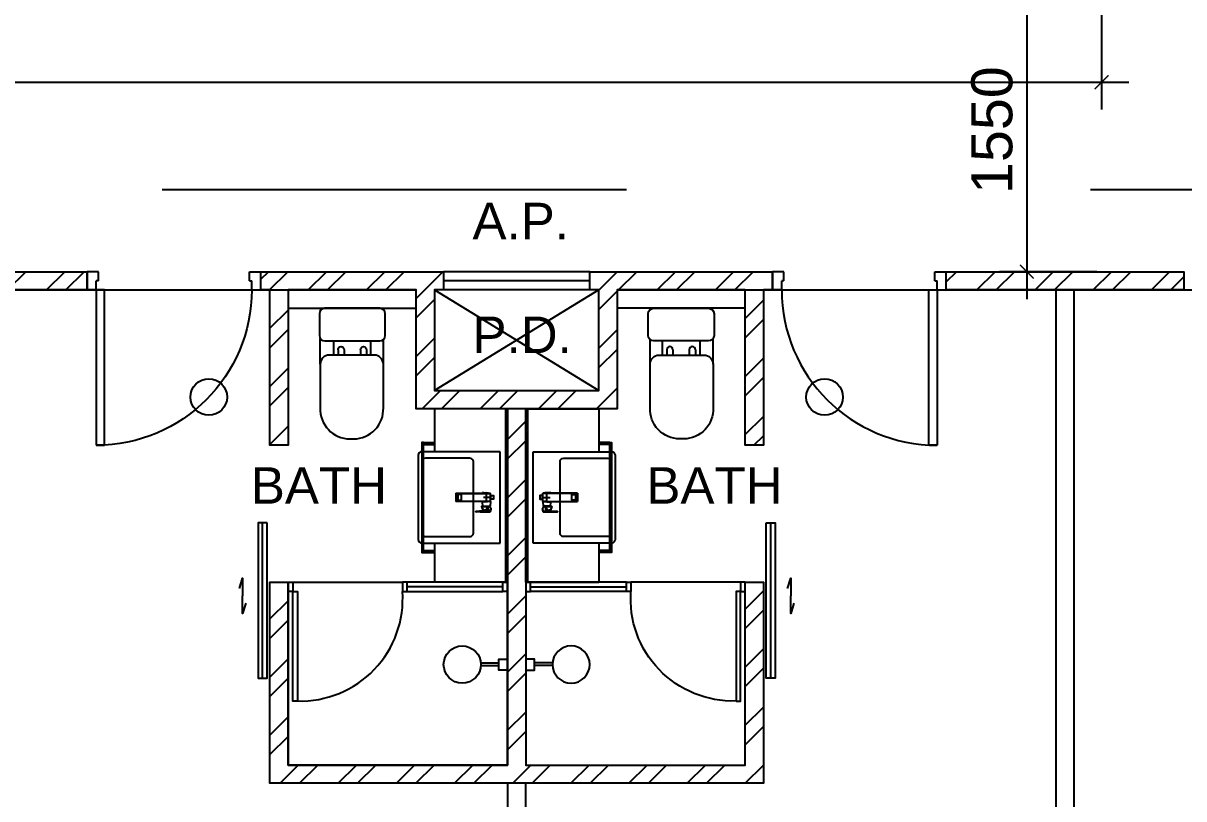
# Model space of a CAD drawing. Header units: millimetres. Extents: x -1214 to 71105, y 7230 to 56309.
# Drawn here: x 37300 to 43650, y 23665 to 27910 of the extents above; entities that cross this region are included whole.
import ezdxf
from ezdxf.enums import TextEntityAlignment as Align

# ---------------------------------------------------------------- set-up
doc = ezdxf.new("R2010")
doc.units = ezdxf.units.MM
doc.header["$MEASUREMENT"] = 0
doc.linetypes.add('CENTERX2', pattern=[101.60000000000001, 63.5, -12.7, 12.7, -12.7])
doc.layers.get('0').update_dxf_attribs({"color": 8})
doc.layers.get('Defpoints').update_dxf_attribs({"color": 8})
for name, color, linetype in [('Default', 8, 'Continuous'), ('Door', 8, 'Continuous'), ('Dry Wall', 8, 'Continuous'), ('FSD', 8, 'Continuous'), ('GBP A.P.', 8, 'Continuous'), ('GBP Dim', 8, 'Continuous'), ('GBP Text 200', 8, 'Continuous'), ('grid', 8, 'CENTERX2'), ('hatch', 8, 'Continuous'), ('LP-Furn built-in', 8, 'Continuous'), ('LP-Furn built-in 2', 8, 'Continuous'), ('LP-Sanitary', 8, 'Continuous'), ('LP-WC', 8, 'Continuous'), ('PD', 8, 'Continuous'), ('PD DOOR', 8, 'Continuous'), ('TEXT', 8, 'Continuous'), ('WALL-NEW', 8, 'Continuous'), ('zzz-room mix', 8, 'Continuous')]:
    doc.layers.add(name, color=color, linetype=linetype)
doc.layers.add('LP-Nonplot', color=8, linetype='Continuous', plot=False)
doc.styles.add('BH', font='arial.ttf')
doc.dimstyles.new('200 GBP', dxfattribs={"dimscale": 1.5, "dimtxt": 150, "dimasz": 50, "dimexe": 100, "dimexo": 50, "dimgap": 50, "dimtad": 1, "dimdec": 0, "dimzin": 0, "dimdsep": 46, "dimtxsty": 'BH', "dimblk": 'ARCHTICK', "dimcen": 0.09, "dimdle": 100, "dimclrd": 9, "dimclre": 9, "dimclrt": 1, "dimadec": 0, "dimazin": 0, "dimtfac": 1, "dimtdec": 0, "dimtix": 1, "dimtmove": 2, "dimatfit": 3, "dimldrblk": 'ARCHTICK', "dimfxl": 300, "dimfxlon": 1, "dimtolj": 1, "dimtzin": 0, "dimarcsym": 0})

# ---------------------------------------------------------------- blocks, each defined once
blk = doc.blocks.new('Door 850')
for p, q in [((38290.57095078801, 34986.59262047213), (38290.57095078801, 35836.59301067202)), ((38290.57095078801, 35836.59301067202), (38335.57095079101, 35836.59300998557)), ((38335.57095079101, 35836.59300998557), (38335.57095078801, 34986.59259304079)), ((38240.57095078801, 34986.59262047213), (38240.57095078801, 34911.59262047213)), ((38290.57095078801, 34986.59262047213), (38240.57095078801, 34986.59262047213)), ((38335.57095078801, 34986.59259304079), (38290.57095078801, 34986.59301067202)), ((38290.57095078801, 34986.59262047213), (38290.57095078801, 34936.59262047213)), ((38303.07095078801, 34936.59262047213), (38290.57095078801, 34936.59262047213)), ((38303.07095078801, 34936.59262047213), (38303.07095078801, 34886.59262047213)), ((39128.07095078801, 34936.59262047214), (39140.57095078801, 34936.59262047214)), ((39128.07095078801, 34936.59262047214), (39128.07095078801, 34886.59262047214)), ((39140.57095078801, 34986.59262047214), (39140.57095078801, 34936.59262047214)), ((39140.57095078801, 34986.59262047214), (39190.57095078801, 34986.59262047214)), ((39190.57095078801, 34986.59262047214), (39190.57095078801, 34911.59262047214)), ((38240.57095078801, 34911.59262047213), (38240.57095078801, 34886.59262047213)), ((38303.07095078801, 34886.59262047213), (38240.57095078801, 34886.59262047213)), ((39128.07095078801, 34886.59262047214), (39190.57095078801, 34886.59262047214)), ((39190.57095078801, 34911.59262047214), (39190.57095078801, 34886.59262047214))]:
    blk.add_line(p, q)
blk.add_arc((38290.57128767703, 34986.59334823301), 849.999663111294, 359.9999509439301, 89.99772031334379)
blk = doc.blocks.new('pln_toilet')
for p, q in [((-170.078908428899, -306.4911759781389), (-170.078908428899, -171.5994261991727)), ((175.4564372919267, -306.4911759781389), (175.4564372919267, -165.1826992969)), ((-78.22585137806891, -226.9177547183644), (-78.22585137806891, -256.4911759781389)), ((-44.95358008008043, -226.9177547183644), (-44.95358008008043, -256.4911759781389)), ((44.66707417751604, -226.9177547183644), (44.66707417751604, -256.4911759781389)), ((77.93934547550452, -226.9177547183644), (77.93934547550452, -256.4911759781389))]:
    blk.add_line(p, q)
for points in [[(179.9993839835224, -30), (179.9993839835224, -149.3101306058234, -0.414213562373095), (149.9993839835224, -179.3101306058234), (-149.9993839835224, -179.3101306058234, -0.414213562373095), (-179.9993839835224, -149.3101306058234), (-179.9993839835224, -30, -0.414213562373095), (-149.9993839835224, 0), (149.9993839835224, 0, -0.414213562373095)], [(175.4564372919267, -306.4911759781389), (175.4564372919267, -545.0546692772332, -0.4246948354867955), (13.9564372919267, -715.0546692772332), (-7.778908428896102, -715.0546692772332, -0.4236979161271467), (-170.078908428899, -545.0546692772332), (-170.078908428899, -306.4911759781389, -0.414213562373095), (-120.078908428899, -256.4911759781389), (125.4564372919267, -256.4911759781389, -0.414213562373095)]]:
    blk.add_lwpolyline(points, format="xyb", close=True)
for points in [[(-101.9099371097109, -256.4911759781389), (-101.9099371097109, -179.3101306058234)], [(102.8894769249309, -179.3101306058234), (102.8894769249309, -256.4911759781389)]]:
    blk.add_lwpolyline(points)
for centre in [(-61.58971572907467, -226.9177547183644), (61.30320982651028, -226.9177547183644)]:
    blk.add_arc(centre, 16.63613564899424, 0, 180)
blk = doc.blocks.new('SEANNOT_GROUP2')
at = {"layer": 'Default'}
blk.add_line((81.54178444306925, 351.0606974152037), (81.54178444306925, 317.8798815380778), dxfattribs=at)
blk = doc.blocks.new('SEANNOT_GROUP3')
at = {"layer": 'Default'}
blk.add_line((99.78267301609527, 335.1652163109532), (63.7931241364094, 335.1652163109532), dxfattribs=at)
blk = doc.blocks.new('ghtfdgd')
at = {"layer": 'LP-Sanitary'}
for p, q in [((79214.193685015, -115039.6421200972), (79218.15103902515, -114994.6421237406)), ((79220.23356062759, -114994.642123741), (79217.06971379349, -115027.9272680568)), ((79220.23356062759, -114994.642123741), (79218.15103902515, -114994.6421237406)), ((79218.94005666478, -115183.423242842), (79220.23356062759, -114994.642123741)), ((79261.06851741215, -114994.642123827), (79220.23356062759, -114994.642123741)), ((79230.65103901578, -114993.642123741), (79230.65103901578, -114979.6423411989)), ((79231.15103901578, -114979.1423411989), (79250.15103901578, -114979.1423411989)), ((79250.15103901578, -114994.142123741), (79231.15103901578, -114994.142123741)), ((79238.92603901579, -114994.142123741), (79238.92603901579, -114994.6421237804)), ((79242.37603901578, -114994.6421237876), (79242.37603901578, -114994.142123741)), ((79250.65103901578, -114979.6423411989), (79250.65103901578, -114993.642123741)), ((79263.15104015438, -114994.6421237406), (79261.06851741215, -114994.642123827)), ((79261.06851741215, -114994.642123827), (79262.36202136679, -115183.423242842)), ((79264.23236423807, -115027.9272680567), (79261.06851741215, -114994.642123827)), ((79263.15104015438, -114994.6421237406), (79288.65113014657, -114996.5561320602)), ((79263.15104015438, -114994.6421237406), (79267.10839351644, -115039.6421231757)), ((79288.65113014657, -115037.7283909276), (79288.65113014657, -114996.5561320602)), ((79317.33919941739, -115002.8575545233), (79318.88788201878, -114997.4571026274)), ((79318.6525222186, -114997.3513810038), (79318.88788201878, -114997.4571026274)), ((79319.34920235813, -114997.622419831), (79318.85300240766, -114997.3527441413)), ((79318.88788201878, -114997.4571026274), (79319.38408196923, -114997.7267783171)), ((79319.38408196923, -114997.7267783171), (79319.38944805098, -115044.7196740271)), ((79319.77255581004, -115045.3181920911), (79319.76718972829, -114998.3252963811)), ((79217.06971379349, -115027.9272680568), (79214.193685015, -115039.6421200972)), ((79217.09885322138, -115039.6421208864), (79214.193685015, -115039.6421200972)), ((79215.65103901578, -115019.142123741), (79215.65103901578, -115005.642123741)), ((79215.65103901578, -115005.642123741), (79217.18368574431, -115005.642123741)), ((79217.4589182875, -115184.3981975893), (79217.06971379349, -115027.9272680568)), ((79264.23236423807, -115027.9272680567), (79263.84315974406, -115184.3981975893)), ((79267.10839351644, -115039.6421231757), (79264.20322480433, -115039.6421232398)), ((79264.23236423807, -115027.9272680567), (79267.10839351644, -115039.6421231757)), ((79288.65113014657, -115037.7283909276), (79267.10839351644, -115039.6421231757)), ((79290.73463987475, -115009.4185693344), (79290.73463987475, -115000.873548692)), ((79290.73463987475, -115009.6300497244), (79290.73463987475, -115009.4185693344)), ((79290.73463987475, -115010.3113066307), (79290.73463987475, -115009.6300497244)), ((79290.73463987475, -115044.3655515144), (79290.73463987475, -115010.3113066307)), ((79290.73463987475, -115044.7167651887), (79290.73463987475, -115044.3655515144)), ((79290.93463987474, -115010.4113066307), (79310.37814908539, -115018.6144841271)), ((79290.93463987474, -115010.4113066307), (79290.93463987474, -115044.4655515144)), ((79290.93463987474, -115044.4655515144), (79310.37814908539, -115036.262374018)), ((79291.01238357247, -115044.9010365036), (79310.68912387632, -115036.5994592773)), ((79291.01292908376, -115009.5335234684), (79291.01300760712, -115009.533539591)), ((79291.01300760712, -115009.533539591), (79291.04915423013, -115009.5409893262)), ((79310.69334633234, -115017.8288345316), (79291.04915423013, -115009.5409893262)), ((79310.37814908539, -115018.6144841271), (79310.51964030114, -115018.673994446)), ((79310.37814908539, -115036.262374018), (79310.51964030114, -115036.2028636991)), ((79310.51964030114, -115018.673994446), (79310.51963916507, -115027.4384290725)), ((79310.51964030114, -115036.2028636991), (79310.51963916507, -115027.4384290725)), ((79310.69334633234, -115017.8288345316), (79314.80178345478, -115009.2486814547)), ((79313.51518526844, -115028.8567229795), (79313.51518631539, -115020.7797789467)), ((79313.51518631539, -115020.7797789467), (79317.26093649276, -115050.8801118035)), ((79313.51518526844, -115028.8567229795), (79313.51518631539, -115036.9336670122)), ((79313.51518631539, -115036.9336670122), (79317.26093649276, -115075.4975260243)), ((79313.51774589569, -115036.9892195478), (79317.26180421334, -115075.5356602495)), ((79315.23682740805, -115010.7201974647), (79313.56236604077, -115020.3619445732)), ((79313.58169487824, -115020.4879889133), (79313.56236604077, -115020.3619445732)), ((79317.31121245159, -115050.4578787985), (79313.58169487824, -115020.4879889133)), ((79315.23682740805, -115010.7201974647), (79317.30924297769, -115050.414501918)), ((79318.02749045448, -115050.2091655212), (79315.95507489001, -115010.5148610709)), ((79317.2691772243, -115051.4090129525), (79317.26917567723, -115063.2643507235)), ((79317.30924297769, -115050.414501918), (79317.31121245159, -115050.4578787985)), ((79319.38944805098, -115044.7196740271), (79317.33919941739, -115002.8575545233)), ((79317.7075002332, -115051.6435318548), (79318.87579064933, -115052.3304774888)), ((79317.70749868941, -115063.4988695792), (79317.7075002365, -115051.6435318567)), ((79319.39016638008, -115051.0104083156), (79318.02749045448, -115050.2091655212)), ((79318.87579065173, -115074.8107098838), (79318.87579065173, -115052.3304774902)), ((79319.38944805098, -115044.7196740271), (79319.39016638008, -115051.0104083156)), ((79319.77327414403, -115051.6089263825), (79319.77255581004, -115045.3181920911)), ((79319.77328612524, -115051.933437044), (79319.77327414403, -115051.6089263825)), ((79319.77328612524, -115051.933437044), (79319.77328612524, -115074.4136694375)), ((79317.2691772243, -115075.1196886844), (79317.26917567723, -115063.2643507235)), ((79317.70749868941, -115063.4988695792), (79317.7075002365, -115075.3542074916)), ((79317.7075002332, -115075.3542074932), (79318.87579064933, -115074.8107098849)), ((79317.96545051715, -115075.950339027), (79319.34439111562, -115075.3084300613)), ((79319.77328612524, -115074.4136694375), (79319.77328391252, -115074.596614725)), ((79218.94005666478, -115183.423242842), (79217.4589182875, -115184.3981975893)), ((79217.4589182875, -115184.3981975893), (79263.84315974406, -115184.3981975893)), ((79262.36202136679, -115183.423242842), (79218.94005666478, -115183.423242842)), ((79224.95467205225, -115154.7607541765), (79224.95467205225, -115173.1229166689)), ((79255.34740597932, -115153.7682080248), (79225.95467205225, -115153.7682080248)), ((79255.34740597932, -115154.0119467116), (79225.95467205225, -115154.0119467116)), ((79225.95467205225, -115174.1154628206), (79255.34740597932, -115174.1154628206)), ((79256.34740597932, -115173.1229166689), (79256.34740597932, -115154.7607541765)), ((79262.36202136679, -115183.423242842), (79263.84315974406, -115184.3981975893))]:
    blk.add_line(p, q, dxfattribs=at)
for centre, radius, start, end in [((79231.15103901578, -114979.6423411989), 0.5000000000000004, 90, 180), ((79231.15103901578, -114993.642123741), 0.5000000000000004, 180, 270), ((79250.15103901578, -114979.6423411989), 0.5000000000000004, 0, 90), ((79250.15103901578, -114993.642123741), 0.5000000000000004, 270, 0), ((79510.96082000424, -115282.6773935765), 357.7214664033322, 125.8498055221996, 127.982509417478), ((79530.30408438575, -115308.3035519581), 389.7299584985878, 125.9263847989424, 127.8836346373876), ((79301.65946248811, -114992.921768392), 0.2799366773563126, 69.68637945656434, 135.2010578664316), ((79318.46325454571, -114997.930333822), 0.688636661978584, 55.95420843373831, 80.1324771904452), ((79318.96718972952, -114998.3253183667), 0.7999999999903177, 0.006542560013171302, 61.47672062633411), ((79240.65103901578, -115019.142123741), 25, 180, 185.7425109666929), ((79280.25113014656, -115017.142123741), 20, 56.80239691588891, 65.16541251034107), ((79280.25113014656, -115017.142123741), 20, 294.8345874896589, 301.6127539738587), ((79290.93463987474, -115000.873548692), 0.1999999999984023, 127.8526459698066, 180), ((79290.93463403075, -115044.71666825), 0.1999941619605171, 180.0139683998329, 293.0470374315584), ((79233.95307551426, -109870.0423799554), 5139.523440641342, 270.6357726577041, 270.8996915365651), ((79288.34927456004, -115009.6822257196), 2.667802050610006, 3.195300559420506, 9.336686662927809), ((79227.17748157929, -108854.193311793), 6155.679054489484, 270.5945149042013, 270.8156163108907), ((79319.67938617631, -114996.5297639529), 23.11707852635437, 247.1252056958115, 247.4994867460814), ((79339.30428571897, -115104.4121098261), 73.60316238547188, 112.7571448539785, 112.8748082908355), ((79312.29013517266, -115020.9105814528), 1.232014447118058, 6.094557568660132, 11.5159201966307), ((79308.69133205124, -115037.3764919817), 4.844137066122439, 5.244994606414231, 7.192765616101454), ((79310.7036112608, -115037.2724086489), 2.827708143605198, 5.645446337584366, 8.814712396382161), ((79314.6882830007, -115011.4583008995), 2.52633499528034, 77.49722539136837, 90.78809342330676), ((79314.00060357903, -115009.4310213274), 0.8216672212491771, 12.82150586597278, 37.37855246616692), ((79315.1329653533, -115009.4901622374), 0.5086656808662987, 38.00960479247208, 78.4052180339634), ((84763.20038028521, -116562.163896074), 5664.701251441526, 164.0220629991037, 164.0885379673003), ((79313.77995071863, -115010.4645231064), 2.1757065683476, 358.6742650275824, 36.28519798255076), ((79305.33412206976, -115051.33045653), 11.93531368056225, 359.6228851557797, 2.162404727180877), ((79317.77567977972, -115050.6872047614), 0.5403055904519335, 62.22165223023018, 149.687256754762), ((79315.66059105864, -115050.0078599883), 2.381004423057584, 342.3129439924467, 353.9720374176707), ((79317.29095919128, -115050.2477461645), 0.7375410278131029, 359.2113039088562, 2.998500830619521), ((79319.08584728482, -115051.6270726172), 0.6876663235870799, 1.512104530057083, 63.73401480045025), ((79313.15351643087, -115075.2189335787), 4.116857213414733, 356.1197635708904, 1.381360632933489), ((79317.75741434819, -115075.4974675828), 0.494068517857147, 177.6992203501879, 295.8530704073817), ((79318.64507411732, -115075.3363832525), 0.9377432990093398, 181.0891203512444, 220.2204644639116), ((79318.98702458292, -115074.6032308558), 0.7862888517854891, 294.1962503439514, 0.4916866638064372)]:
    blk.add_arc(centre, radius, start, end, dxfattribs=at)
for centre, major_axis, ratio, start_param, end_param in [((79301.57454790593, -114992.8794962624), (0.1172802299628309, -0.1620041593906087), 0.8448508450642298, 2.109560635806095, 3.167673544775333), ((79318.4233280021, -114998.0365519914), (-0.2107053962882022, -0.7717533517744014), 0.117483623282944, 2.694436450211328, 3.141053834439976), ((79318.47098977905, -114998.0556426771), (-0.3820126286177699, -0.7028985357621191), 0.2379121243365277, 2.705016541884931, 3.14394000300582), ((79318.96718972952, -114998.3253183667), (-0.382012628617756, -0.702898535762119), 0.2379121243365336, 2.705016541884797, 3.141091239135104), ((79318.9671897295, -114998.3253183667), (-0.7999999947843756, -9.135136921911702e-05), 0.8765943765702944, 3.141493739596445, 4.164131694106352), ((79290.93463987474, -115000.873548692), (0.199999999999971, -2.42861286636753e-13), 0.8702331709407993, 1.30804192849286, 3.141592653589882), ((79290.93463987474, -115009.4185693344), (0.2000000000000126, -2.518818487118324e-12), 0.8702512458860974, 1.333095230453465, 3.141592653600346), ((79290.93463987474, -115010.3113066307), (0.2000000000000057, 0), 0.4999999999999828, 3.141592653589793, 4.712388980384832), ((79290.93463987474, -115044.3655515144), (0.1999999999999988, 0), 0.5000000000000001, 3.141592653589793, 4.71238898038469), ((79290.93463987474, -115000.873548692), (0.122726565040171, -0.1579183024016904), 0.834595200179191, 3.141592653589793, 3.165459366167797), ((79290.93463987474, -115000.873548692), (0.122726565040171, -0.1579183024016904), 0.834595200179191, 2.099204649833844, 3.141592653589793), ((79290.93463987474, -115010.0113066307), (0.07709713734102563, 0.8356496167673333), 0.04975015844529223, 4.217845924117972, 5.325586074734659), ((79290.93463987474, -115044.0655515144), (-0.0770971373410187, 0.8356496167673324), 0.04975015844528834, 2.065339383061462, 3.173079533684348), ((79310.37814908539, -115018.2144841271), (-0.3109747909243178, -0.7370852592540292), 0.2189797534537079, 1.092037070479117, 2.210932593085589), ((79310.37814908539, -115035.862374018), (-0.3109747909243177, 0.7370852592540368), 0.2189797534537301, 2.049555583110688, 3.141592653589793), ((79310.51964030114, -115018.273994446), (-0.3086515784262445, -0.7380611107049193), 0.2174214236952225, 1.091349780528813, 2.21075506870043), ((79310.51964030114, -115035.8028636991), (-0.3086515784262445, 0.7380611107049226), 0.21742142369524, 2.050242873060994, 3.16964816123563), ((79310.37814908539, -115035.862374018), (-0.3109747909243177, 0.7370852592540368), 0.2189797534537301, 3.141592653589793, 3.16845110571869), ((79314.29466977215, -115020.6319463928), (-0.7823577635452243, -0.1670818057727618), 0.9216271494051179, 5.682069151065432, 6.099642986971812), ((79314.29466977215, -115036.7372332374), (0.7929940041495193, 0.1056433120616776), 0.7894861183416492, 3.026003969758472, 3.133916350925215), ((79314.31399860962, -115020.7579907329), (-0.7938766878278631, -0.09879172294850226), 0.8980045639993064, 5.760927643910378, 6.175763883000463), ((79314.31399860962, -115036.9118786431), (0.7962527139426939, 0.07734090469396772), 0.8271249289359165, 3.057558804555812, 3.141592653589793), ((79315.0842077635, -115009.6327142016), (0.1733381326649574, 0.7081910954503294), 0.01816592668503436, 0.4441339644912918, 0.9180540469662799), ((79315.69451724013, -115010.888948601), (-0.4993199347175237, -0.02606919253649465), 0.8686187580043007, 4.118708927541741, 5.824279678239385), ((79315.26125008328, -115009.5681666962), (0.412437328064258, 0.3214479407480445), 0.5490647906565133, 0.5136372623670382, 1.195391374199487), ((79316.81808411772, -115003.6057295854), (0.9613725377856931, -0.275250510609634), 0.9029081461764695, 1.271288091418007, 1.565183794286344), ((79317.76019417666, -115050.8664941699), (-0.4995858021059064, -0.02034763706708354), 0.2736676933791586, 4.356492457410016, 6.234120188674058), ((79317.76890228371, -115050.6266299357), (-0.4997530688616441, -0.01571210244953603), 0.8576774106751528, 4.139604783982545, 5.842177296526794), ((79318.97255581124, -115045.3182140767), (-0.7999999947842923, -9.135136909768637e-05), 0.8765943765703126, 3.141493739929802, 4.164131694106464), ((79317.76019417666, -115075.4839082936), (-0.493663256696808, 0.0793510490637514), 0.9691081046541775, 0.1924511098336275, 2.070078841097075), ((79317.76843336111, -115063.2507330413), (-0.4999999999999588, 1.387778780781446e-14), 0.5000000000000148, 0.05449770107519689, 1.448623279155594), ((79225.95467205225, -115154.7607541765), (-1.000000000000018, 2.775557561562891e-14), 0.992546151641291, 4.712388980384717, 6.283185307179586), ((79225.95467205225, -115154.9022323422), (1.000000000000003, 0), 0.8902856305382499, 1.570796326794897, 3.141592653589793), ((79225.95467205225, -115173.1229166689), (0.9999999999998344, -5.551115123125783e-14), 0.9925461516413169, 3.141592653589793, 4.712388980384745), ((79255.34740597932, -115154.7607541765), (-1.000000000000065, 8.326672684688674e-14), 0.992546151641348, 3.141592653589793, 4.712388980384772), ((79255.34740597932, -115154.9022323422), (1.000000000000001, 0), 0.8902856305382496, 0, 1.570796326794897), ((79255.34740597932, -115173.1229166689), (1.000000000000001, 2.775557561562891e-14), 0.9925461516413188, 4.712388980384662, 6.283185307179586)]:
    blk.add_ellipse(centre, major_axis=major_axis, ratio=ratio, start_param=start_param, end_param=end_param, dxfattribs=at)
for points, degree in [([(79301.75938886352, -114992.6520297006), (79301.72317512239, -114992.6422054193), (79301.67971668436, -114992.6616910016), (79301.63185516137, -114992.7113275088)], 3), ([(79318.63407596863, -114997.2646758252), (79316.34085128464, -114996.6393458654), (79310.71600918502, -114995.1017387454), (79301.75954966979, -114992.6518544654)], 3), ([(79313.51518526844, -115028.8567229795), (79313.4696086856, -115028.4389855667), (79313.42403210275, -115028.021248154), (79312.32527204696, -115027.4384289896), (79311.422455606, -115027.438429031), (79310.51963916507, -115027.4384290725)], 5), ([(79317.92904574229, -115075.9419126581), (79317.94383861123, -115075.9523078851), (79317.95967578261, -115075.9534310806), (79317.97401214966, -115075.946233523)], 3)]:
    blk.add_open_spline(points, degree=degree, dxfattribs=at)
for points, knots in [([(79301.63185516137, -114992.7113275088), (79301.92508670075, -114992.7913834687), (79302.21831929029, -114992.8714347198), (79302.51155295697, -114992.9514811315), (79305.0256566527, -114993.6377767463), (79307.53983906796, -114994.3237193044), (79310.05412042193, -114995.0092094726), (79312.92011216794, -114995.7905894724), (79315.78623205464, -114996.5713850755), (79318.6525222186, -114997.3513810038)], [0, 0, 0, 0, 0.05168819276634309, 0.05168819276634309, 0.05168819276634309, 0.494848350652258, 0.494848350652258, 0.494848350652258, 1, 1, 1, 1]), ([(79318.6525222186, -114997.3513810038), (79318.6023321858, -114997.5225526856), (79318.55213973095, -114997.693726642), (79318.5019447249, -114997.8649029229), (79318.17953477112, -114998.9643935133), (79317.85702000027, -115000.063979464), (79317.5343631616, -115001.1636776557), (79317.38027670776, -115001.6888442548), (79317.22615777461, -115002.2140365502), (79317.07200183795, -115002.7392570056)], [0, 0, 0, 0, 0.09532383377761298, 0.09532383377761298, 0.09532383377761298, 0.7076029293839733, 0.7076029293839733, 0.7076029293839733, 1, 1, 1, 1]), ([(79291.01292908376, -115009.5335234684), (79290.95185526034, -115009.5198964173), (79290.87957089275, -115009.5234142535), (79290.76926319866, -115009.5616256758), (79290.73463987473, -115009.5957094758), (79290.73463987475, -115009.6300497244)], [0, 0, 0, 0, 0.5, 0.5, 1, 1, 1, 1]), ([(79290.98658815399, -115000.7054756497), (79290.98655328232, -115000.7711528261), (79290.98651835773, -115000.8368299531), (79290.98648338004, -115000.9025070306), (79290.98634346927, -115001.1652153403), (79290.98620270855, -115001.4279228569), (79290.98606108324, -115001.6906295729), (79290.98549458204, -115002.7414564366), (79290.9849142541, -115003.7922704907), (79290.98431911191, -115004.84307125), (79290.98348722346, -115006.3118782748), (79290.982626406, -115007.7806593242), (79290.9817336723, -115009.249413054)], [0, 0, 0, 0, 0.02306019627022933, 0.02306019627022933, 0.02306019627022933, 0.115300981351742, 0.115300981351742, 0.115300981351742, 0.4842641217100031, 0.4842641217100031, 0.4842641217100031, 1, 1, 1, 1]), ([(79310.51964030114, -115018.673994446), (79310.87226548068, -115018.8214603422), (79311.21083671841, -115019.0025869982), (79311.87315032395, -115019.4299556749), (79312.19638456199, -115019.6734718411), (79312.77994551568, -115020.1050340348), (79313.0434972729, -115020.2867615336), (79313.38415608609, -115020.5006829976), (79313.46522560426, -115020.5207792252), (79313.49734827015, -115020.6646218318)], [0, 0, 0, 0, 0.25, 0.25, 0.5, 0.5, 0.75, 0.75, 1, 1, 1, 1]), ([(79310.51964030114, -115036.2028636991), (79310.87226482046, -115036.0553969869), (79311.21083671841, -115035.8849283907), (79311.87315032395, -115035.6289613292), (79312.19638456199, -115035.5411527456), (79312.77994551568, -115035.5750617669), (79313.0434972729, -115035.7156855921), (79313.38415608609, -115036.1876570209), (79313.46522560426, -115036.5222766706), (79313.49734827015, -115036.7699674405)], [0, 0, 0, 0, 0.25, 0.25, 0.5, 0.5, 0.75, 0.75, 1, 1, 1, 1]), ([(79310.82886726595, -115036.5409876243), (79311.02997698191, -115036.4583879795), (79311.32964149927, -115036.3373156446), (79311.78683730401, -115036.1824172529), (79312.15674453022, -115036.0861073839), (79312.48515194778, -115036.0306053228), (79312.75877981786, -115036.0182568759), (79312.97517782966, -115036.047844407), (79313.09770012183, -115036.0947767376), (79313.23638052573, -115036.1908188258), (79313.36027936949, -115036.3382564942), (79313.45103202634, -115036.5690871704), (79313.48943220038, -115036.7195331446), (79313.49978112135, -115036.7955223835)], [0, 0, 0, 0, 0.1248120468962677, 0.2213171363871717, 0.3092796216221237, 0.3899271061015006, 0.4711589386072267, 0.545155939890861, 0.6166528611439763, 0.6889172236033407, 0.7974178727672625, 0.8896188129350103, 0.9816515012390395, 0.9816515012390395, 0.9816515012390395, 0.9816515012390395]), ([(79313.56236604077, -115020.3619445732), (79313.52913958588, -115020.2063617259), (79313.49484750298, -115020.0294521353), (79313.33951900741, -115019.5639554678), (79313.19265716439, -115019.2967588889), (79312.65702231038, -115018.8105284413), (79312.30120225741, -115018.5805107071), (79311.57368972157, -115018.1909393364), (79311.20185213482, -115018.0398060329), (79310.83267190101, -115017.8870804071)], [0, 0, 0, 0, 0.25, 0.25, 0.5, 0.5, 0.75, 0.75, 1, 1, 1, 1]), ([(79314.80178345478, -115009.2486814547), (79314.83693262369, -115009.2481768538), (79314.86436454928, -115009.2391744044), (79314.92150565193, -115009.226278944), (79314.95161056193, -115009.2192922079), (79315.04859321489, -115009.2002439039), (79315.11534028476, -115009.1877667924), (79315.17926747461, -115009.2000806389)], [0, 0, 0, 0, 0.2499999999999998, 0.2499999999999998, 0.4999999999999997, 0.4999999999999997, 1, 1, 1, 1]), ([(79315.17926747461, -115009.2000806389), (79315.19277175989, -115009.2026799065), (79315.20634504805, -115009.20685433), (79315.23167457287, -115009.2157363232), (79315.24431056123, -115009.221227564), (79315.24826549993, -115009.2396237045)], [0, 0, 0, 0, 0.5000000000000039, 0.5000000000000039, 1, 1, 1, 1]), ([(79315.24826549993, -115009.2396237045), (79315.26509125716, -115009.3179340896), (79315.26890409441, -115009.3962356113), (79315.27159441852, -115009.5476837351), (79315.26980215986, -115009.6196662139), (79315.26574981035, -115009.7510164962), (79315.26339218597, -115009.8088436154), (79315.25831832166, -115009.9297832728), (79315.25551991451, -115009.9930722289), (79315.24757919593, -115010.1763832008), (79315.24249854963, -115010.2954394167), (79315.23477179019, -115010.5212739607), (79315.2319575978, -115010.6269235063), (79315.23682740805, -115010.7201974647)], [0, 0, 0, 0, 0.1249999999999999, 0.1249999999999999, 0.2499999999999999, 0.2499999999999999, 0.3750000000000001, 0.3750000000000001, 0.500000000000001, 0.500000000000001, 0.7499999999999994, 0.7499999999999994, 1, 1, 1, 1]), ([(79317.07200183795, -115002.7392570056), (79316.99130125418, -115003.0142097467), (79316.9105905242, -115003.2891702128), (79316.82986896281, -115003.5641388109), (79316.50698271589, -115004.6640132076), (79316.18392371193, -115005.7640167617), (79315.86064382922, -115006.8641826639), (79315.65225977021, -115007.5733422761), (79315.44378379545, -115008.2825695629), (79315.23520141159, -115008.9918766132)], [0, 0, 0, 0, 0.1319544375173757, 0.1319544375173757, 0.1319544375173757, 0.659772192049657, 0.659772192049657, 0.659772192049657, 1, 1, 1, 1]), ([(79317.31121245159, -115050.4578787985), (79317.30940807692, -115050.482652234), (79317.30621766915, -115050.5096725285), (79317.29541741614, -115050.5742996909), (79317.28825853088, -115050.6100870263), (79317.26843048664, -115050.7234019635), (79317.25928578655, -115050.8020717126), (79317.26093649276, -115050.8801118035)], [0, 0, 0, 0, 0.2500000000000029, 0.2500000000000029, 0.5000000000000059, 0.5000000000000059, 1, 1, 1, 1]), ([(79317.2691772243, -115051.4090129525), (79317.27550547732, -115051.4670152801), (79317.3237993746, -115051.5236492921), (79317.48244615391, -115051.6085311437), (79317.59218907171, -115051.6364526299), (79317.70750023155, -115051.6435318538)], [0, 0, 0, 0, 0.5, 0.5, 1, 1, 1, 1]), ([(79317.70750023155, -115051.6435318538), (79317.70750027052, -115051.5720455439), (79317.71852989089, -115051.5010557884), (79317.7537065101, -115051.3545557631), (79317.7772557739, -115051.2792832556), (79317.82451133204, -115051.1244978685), (79317.84852518183, -115051.043806254), (79317.89150809757, -115050.8861057658), (79317.91128249063, -115050.8072171324), (79317.92904574229, -115050.7312515909)], [0, 0, 0, 0, 0.25, 0.25, 0.5, 0.5, 0.75, 0.75, 1, 1, 1, 1]), ([(79319.39016638008, -115051.0104083156), (79319.39016638606, -115051.010417943), (79319.39016638695, -115051.0104275676), (79319.39016638763, -115051.010437192), (79319.39016706603, -115051.0200389568), (79319.38996435776, -115051.0295350975), (79319.38955787974, -115051.0391076466), (79319.38789970797, -115051.0781575586), (79319.38275903356, -115051.1194323647), (79319.37107594633, -115051.1671600879), (79319.35934364863, -115051.2150888457), (79319.34073263488, -115051.2698666556), (79319.31715158146, -115051.3300390896), (79319.29026319548, -115051.3986509366), (79319.25675887094, -115051.4759401658), (79319.21970460349, -115051.5558318398), (79319.17822143635, -115051.645272541), (79319.13023556104, -115051.74044838), (79319.07984542624, -115051.8317696247), (79319.03357739701, -115051.9156204426), (79318.98338053912, -115051.9982673797), (79318.94385031193, -115052.0786325866), (79318.91316664127, -115052.141012687), (79318.8892768045, -115052.2041875747), (79318.88021476704, -115052.2679215272), (79318.87727043548, -115052.28862922), (79318.87579306765, -115052.3095006227), (79318.87579065473, -115052.3304255289), (79318.87579065273, -115052.3304428493), (79318.87579065173, -115052.3304601698), (79318.87579064813, -115052.3304774881)], [0, 0, 0, 0, 3.449653488591503e-05, 3.449653488591503e-05, 3.449653488591503e-05, 0.03444998806156267, 0.03444998806156267, 0.03444998806156267, 0.1752511656689851, 0.1752511656689851, 0.1752511656689851, 0.3171960726672192, 0.3171960726672192, 0.3171960726672192, 0.4796217232607736, 0.4796217232607736, 0.4796217232607736, 0.6620736847832243, 0.6620736847832243, 0.6620736847832243, 0.8291319854485136, 0.8291319854485136, 0.8291319854485136, 0.958485645609174, 0.958485645609174, 0.958485645609174, 0.9999655034652566, 0.9999655034652566, 0.9999655034652566, 1, 1, 1, 1]), ([(79319.77328612524, -115051.933437044), (79319.77329232894, -115051.9898711885), (79319.74906219754, -115052.0462760698), (79319.65635641356, -115052.1491870027), (79319.58792992661, -115052.1956384765), (79319.41886733554, -115052.2704295909), (79319.31832089214, -115052.2987295667), (79319.10273887737, -115052.3322011881), (79318.98781763784, -115052.3373550824), (79318.87579064813, -115052.3304774881)], [0, 0, 0, 0, 0.25, 0.25, 0.5, 0.5, 0.75, 0.75, 1, 1, 1, 1]), ([(79317.2691772243, -115075.1196886844), (79317.27550547732, -115075.177691008), (79317.3237993746, -115075.2343250079), (79317.48244615391, -115075.3192068243), (79317.59218907171, -115075.3471282877), (79317.70750023155, -115075.3542074939)], [0, 0, 0, 0, 0.5, 0.5, 1, 1, 1, 1]), ([(79319.77328612524, -115074.4136694375), (79319.77329232894, -115074.470103582), (79319.74906219754, -115074.5265084633), (79319.65635641356, -115074.6294193963), (79319.58792992661, -115074.6758708701), (79319.41886733554, -115074.7506619844), (79319.31832089214, -115074.7789619602), (79319.10273887737, -115074.8124335817), (79318.98781763784, -115074.8175874759), (79318.87579064813, -115074.8107098854)], [0, 0, 0, 0, 0.25, 0.25, 0.5, 0.5, 0.75, 0.75, 1, 1, 1, 1]), ([(79319.31086557134, -115075.324050918), (79319.28511598104, -115075.3359760883), (79319.25392406719, -115075.3356495975), (79319.21970460349, -115075.3231629266), (79319.17822143635, -115075.3080257327), (79319.13023556104, -115075.2747900312), (79319.07984542624, -115075.2265836793), (79319.03357739701, -115075.1823207912), (79318.98338053912, -115075.1240058022), (79318.94385031193, -115075.0543558024), (79318.91316664127, -115075.0002929293), (79318.8892768045, -115074.9376833504), (79318.88021476704, -115074.873572979), (79318.87727043548, -115074.8527429845), (79318.87579306765, -115074.8316870478), (79318.87579065473, -115074.8107618455), (79318.87579065273, -115074.8107445248), (79318.87579065273, -115074.8107272043), (79318.87579064813, -115074.8107098854)], [0.3296223024942145, 0.3296223024942145, 0.3296223024942145, 0.3296223024942145, 0.4796217232607772, 0.4796217232607772, 0.4796217232607772, 0.6620736847832289, 0.6620736847832289, 0.6620736847832289, 0.8291319854485225, 0.8291319854485225, 0.8291319854485225, 0.958485645609184, 0.958485645609184, 0.958485645609184, 0.9999655034652679, 0.9999655034652679, 0.9999655034652679, 1, 1, 1, 1])]:
    blk.add_open_spline(points, degree=3, knots=knots, dxfattribs=at)
at = {"layer": 'LP-Nonplot'}
for name in ['SEANNOT_GROUP3', 'SEANNOT_GROUP2']:
    blk.add_blockref(name, (79159.10925457272, -115352.3074778048), dxfattribs=at)
blk = doc.blocks.new('SINK')
at = {"layer": 'LP-Sanitary'}
blk.add_line((-74936.75486775319, -44774.04260183354), (-75436.75486775319, -44774.0426018599), dxfattribs=at)
blk.add_lwpolyline([(-75436.7548677524, -44774.0426018599), (-75436.7548677343, -45203.24346335339, 0.4142135623761873), (-75416.75486773325, -45223.24346335255), (-74956.75486773325, -45223.24346332829, 0.414213562370003), (-74936.7548677343, -45203.24346332745), (-74936.7548677524, -44774.04260183354)], format="xyb", dxfattribs=at)
blk.add_lwpolyline([(-75401.84134014264, -44941.10475663013), (-75401.76146301259, -45183.25006080546, 0.4141169482105356), (-75381.76146409962, -45203.24346335143), (-74991.76146627593, -45203.24346332941, 0.4143101831364493), (-74971.76146736523, -45183.23686587538), (-74971.84134449527, -44941.09156170008, 0.4141169482105188), (-74991.84134340823, -44921.09815915411), (-75381.84134123192, -44921.0981591761, 0.4143101831364666)], format="xyb", close=True, dxfattribs=at)
at = {"layer": 'LP-Furn built-in'}
blk.add_blockref('ghtfdgd', (-154427.405906769, 70168.09965964718), dxfattribs=at)
blk = doc.blocks.new('pln_sink 1100x380')
at = {"ltscale": 1000}
for p, q in [((2.502929419279099e-08, 0), (400.0000000250441, -2.107856289512711e-08)), ((400.0000000250441, -2.107856289512711e-08), (400.0000000126456, -235.0440750499475)), ((459.914066506477, -184.866358626263), (400.0000000152941, -184.866358626263)), ((459.914066506477, -194.866358626263), (400.0000000152941, -194.866358626263)), ((399.9999999863066, -735.0440750499477), (399.9999999749559, -950.0000000210823)), ((459.914066506477, -776.6093775208358), (400.0000000152941, -776.6093775208358)), ((459.914066506477, -786.6093775208358), (400.0000000152941, -786.6093775208358)), ((-2.502929419279099e-08, -950), (399.9999999749559, -950.0000000210823))]:
    blk.add_line(p, q, dxfattribs=at)
for points in [[(10, -950), (10, 0), (0, 0), (0, -950), (10, -950)], [(10.00000002502929, 0), (10.00000002502929, -950), (2.502929419279099e-08, -950), (2.502929419279099e-08, 0), (10.00000002502929, 0)]]:
    blk.add_lwpolyline(points, dxfattribs=at)
at = {"ltscale": 200}
blk.add_lwpolyline([(459.914066506477, -184.866358626263), (468.402770660512, -184.866358626263), (468.402770660512, -786.6093775208358), (459.914066506477, -786.6093775208358)], close=True, dxfattribs=at)
at = {"layer": 'LP-Furn built-in', "extrusion": (0, 0, -1), "zscale": -1, "rotation": 270}
blk.add_blockref('SINK', (44734.04260184786, -75671.7989427916), dxfattribs=at)
blk = doc.blocks.new('pln_shower head')
at = {"ltscale": 100}
for points in [[(100.9737324763191, 9.143145474794437), (199.9737323826921, 9.138907051223214)], [(100.9730902906958, -5.85685451192694), (199.9730901985822, -5.861092934421322)]]:
    blk.add_lwpolyline(points, dxfattribs=at)
at = {"ltscale": 0.5}
blk.add_lwpolyline([(247.9746313988726, 30.13685204029025), (247.9720626600974, -29.86314790514734), (199.9720627025818, -29.8610929131537), (199.9746314433942, 30.13890703261131)], close=True, dxfattribs=at)
at = {"ltscale": 100}
blk.add_circle((0, 0), 101.8675610780978, dxfattribs=at)
blk = doc.blocks.new('A$C65CE4B9A')
at = {"layer": 'grid', "ltscale": 200}
blk.add_line((-66500.00000069999, -8449.999995569146), (0, -8449.999999644228), dxfattribs=at)
blk = doc.blocks.new('_ArchTick')
at = {"color": 0, "const_width": 0.1}
blk.add_lwpolyline([(0.5, 0.5), (-0.5, -0.5)], dxfattribs=at)
blk = doc.blocks.new('*D48')
at = {"layer": 'Defpoints', "color": 0, "transparency": 16777216}
for p in [(43249.99411660127, 28099.88337131648), (42790.93237696332, 26549.87665146473), (43249.99411660072, 26549.87665146473)]:
    blk.add_point(p, dxfattribs=at)
at = {"layer": 'GBP Dim', "color": 9, "lineweight": -2, "transparency": 16777216}
for p, q in [((42790.93237696332, 28249.88337131648), (42790.93237696332, 26399.87665146473)), ((43174.99411660127, 28099.88337131648), (42640.93237696332, 28099.88337131648)), ((43174.99411660072, 26549.87665146473), (42640.93237696332, 26549.87665146473))]:
    blk.add_line(p, q, dxfattribs=at)
at = {"layer": 'GBP Dim', "color": 9, "lineweight": -2, "transparency": 16777216, "xscale": 75, "yscale": 75, "zscale": 75}
for p, rotation in [((42790.93237696332, 28099.88337131648), 90), ((42790.93237696332, 26549.87665146473), 270)]:
    blk.add_blockref('_ArchTick', p, dxfattribs=dict(at, rotation=rotation))
at = {"layer": 'GBP Dim', "transparency": 16777216, "insert": (42601.05345472593, 27324.88001139061), "char_height": 225, "attachment_point": 5, "rotation": 90, "style": 'BH'}
blk.add_mtext('\\A1;1550', dxfattribs=at)
blk = doc.blocks.new('*D82')
at = {"layer": 'Defpoints', "color": 0, "transparency": 16777216}
for p in [(24719.98551470965, 28149.97085068014), (43199.9748213316, 28149.97085068014), (43199.9748213316, 27587.19098227518)]:
    blk.add_point(p, dxfattribs=at)
at = {"layer": 'GBP Dim', "color": 9, "lineweight": -2, "transparency": 16777216}
for p, q in [((24719.98551470965, 28037.19098227518), (24719.98551470965, 27437.19098227518)), ((43199.9748213316, 28037.19098227518), (43199.9748213316, 27437.19098227518)), ((24569.98551470965, 27587.19098227518), (43349.9748213316, 27587.19098227518))]:
    blk.add_line(p, q, dxfattribs=at)
at = {"layer": 'GBP Dim', "color": 9, "lineweight": -2, "transparency": 16777216, "xscale": 75, "yscale": 75, "zscale": 75, "rotation": 180}
blk.add_blockref('_ArchTick', (24719.98551470965, 27587.19098227518), dxfattribs=at)
at = {"layer": 'GBP Dim', "color": 9, "lineweight": -2, "transparency": 16777216, "xscale": 75, "yscale": 75, "zscale": 75}
blk.add_blockref('_ArchTick', (43199.9748213316, 27587.19098227518), dxfattribs=at)
at = {"layer": 'GBP Dim', "transparency": 16777216, "insert": (33959.98016802062, 27777.06990451256), "char_height": 225, "attachment_point": 5, "style": 'BH'}
blk.add_mtext('\\A1;18480', dxfattribs=at)

msp = doc.modelspace()

# ---------------------------------------------------------------- hatches: boundary and pattern name
at = {"layer": 'hatch'}
h = msp.add_hatch(dxfattribs=at)
h.set_pattern_fill('ANSI32', color=256, scale=600, style=0)
h.set_pattern_definition([(45, (321972.654011809, -85797.17568686837), (-159.0990257669732, 159.0990257669732), []), (45, (322078.720028809, -85797.17568686837), (-159.0990257669732, 159.0990257669732), [])])
h.paths.add_polyline_path([(42349.99541446356, 26549.97546681622), (43650.00353208411, 26549.97546681622), (43650.00353208411, 26449.97546681575), (42349.99541446356, 26449.97546681575)])
h.paths.add_polyline_path([(36350.00006435764, 26549.97546680318), (37650.0035320864, 26549.97546680318), (37650.0035320864, 26449.97872373124), (36350.00006435764, 26449.97872373124)])
h = msp.add_hatch(dxfattribs=at)
h.set_pattern_fill('ANSI32', color=256, scale=600, style=0)
h.set_pattern_definition([(45, (0, 0), (-159.0990257669732, 159.0990257669732), []), (45, (106.066017, 0), (-159.0990257669732, 159.0990257669732), [])])
edge = h.paths.add_edge_path()
edge.add_line((41349.99659653089, 23749.8603547411), (38650.00472736533, 23750.00113347056))
edge.add_line((38650.00472736533, 23750.00113347056), (38650.00472737056, 24849.98115073657))
edge.add_line((38650.00472737056, 24849.98115073657), (38750.00464150332, 24849.98115073657))
edge.add_line((38750.00464150332, 24849.98115073657), (38750.00529537105, 23849.94036876911))
edge.add_line((38750.00529537105, 23849.94036876911), (39950.00006416493, 23849.94036876911))
edge.add_line((39950.00006416493, 23849.94036876911), (39950.00006426777, 25799.97969740396))
edge.add_line((39950.00006426777, 25799.97969740396), (39449.99678408424, 25799.97969740396))
edge.add_line((39449.99678408424, 25799.97969740396), (39449.99705290724, 26449.97546681622))
edge.add_line((39449.99705290724, 26449.97546681622), (38750.00464150332, 26449.97546681622))
edge.add_line((38750.00464150332, 26449.97546681622), (38750.00464150332, 25599.98115073657))
edge.add_line((38750.00464150332, 25599.98115073657), (38650.00472737056, 25599.98115073657))
edge.add_line((38650.00472737056, 25599.98115073657), (38650.00472737056, 26449.97546681622))
edge.add_line((38650.00472737056, 26449.97546681622), (38600.00006430735, 26449.97546681622))
edge.add_line((38600.00006430735, 26449.97546681622), (38600.00006430735, 26549.97546681622))
edge.add_line((38600.00006430735, 26549.97546681622), (39599.99692687182, 26549.97546681622))
edge.add_line((39599.99692687182, 26549.97546681622), (39599.99692687787, 26449.97546681622))
edge.add_line((39599.99692687787, 26449.97546681622), (39550.00006430782, 26449.97546681622))
edge.add_line((39550.00006430782, 26449.97546681622), (39550.00006438605, 25899.97546681622))
edge.add_line((39550.00006438605, 25899.97546681622), (40450.00006430782, 25899.97546681622))
edge.add_line((40450.00006430782, 25899.97546681622), (40450.00006430735, 26449.97546681622))
edge.add_line((40450.00006430735, 26449.97546681622), (40400.00103499972, 26449.97546681622))
edge.add_line((40400.00103499972, 26449.97546681622), (40400.00103499972, 26549.97546681622))
edge.add_line((40400.00103499972, 26549.97546681622), (41399.99541446333, 26549.97546681622))
edge.add_line((41399.99541446333, 26549.97546681622), (41399.99548711557, 26449.97546681622))
edge.add_line((41399.99548711557, 26449.97546681622), (41349.99659652821, 26449.97570917627))
edge.add_line((41349.99659652821, 26449.97570917627), (41349.99659652821, 25599.98115073657))
edge.add_line((41349.99659652821, 25599.98115073657), (41249.99668239545, 25599.98115073657))
edge.add_line((41249.99668239545, 25599.98115073657), (41249.99668239545, 26449.97619390686))
edge.add_line((41249.99668239545, 26449.97619390686), (40550.00113019183, 26449.97958700219))
edge.add_line((40550.00113019183, 26449.97958700219), (40550.00113019183, 25799.97546681622))
edge.add_line((40550.00113019183, 25799.97546681622), (40050.00006426777, 25799.97546681622))
edge.add_line((40050.00006426777, 25799.97546681622), (40050.00006416493, 23849.94036876911))
edge.add_line((40050.00006416493, 23849.94036876911), (41249.99667171628, 23849.90364210066))
edge.add_line((41249.99667171628, 23849.90364210066), (41249.99668239545, 24849.98115073657))
edge.add_line((41249.99668239545, 24849.98115073657), (41349.99659652821, 24849.98115073657))
edge.add_line((41349.99659652821, 24849.98115073657), (41349.99659653089, 23749.98111460102))

# ---------------------------------------------------------------- linework, layer by layer
at = {"layer": 'Dry Wall'}
for p, q in [((42949.99534953222, 26449.97546681622), (42949.9999923061, 20124.77316046972)), ((43049.99999230471, 20124.77523472626), (43049.99538535251, 26449.97546681622))]:
    msp.add_line(p, q, dxfattribs=at)
for points in [[(39950.00006415966, 23749.9096274086), (39950.00006396719, 20125.00339697534), (39950.00006396719, 20125.00339697534)], [(40049.99498023952, 20124.98224549904), (40050.00006396719, 20125.0035603079), (40050.00006415966, 23749.90258845547)]]:
    msp.add_lwpolyline(points, dxfattribs=at)
at = {"layer": 'FSD'}
for centre in [(38315.49135109122, 25863.93867392524), (41684.50400081082, 25863.93867393828)]:
    msp.add_circle(centre, 100, dxfattribs=at)
at = {"layer": 'LP-Furn built-in 2'}
for points in [[(38635.00457806877, 25174.98107505508), (38585.00457806877, 25174.98103872931), (38585.00457806877, 24324.98103872931), (38635.00457806877, 24324.98107505508)], [(41364.9966189609, 25174.98107505508), (41414.9966189609, 25174.98103872931), (41414.9966189609, 24324.98103872931), (41364.9966189609, 24324.98107505508)]]:
    msp.add_lwpolyline(points, close=True, dxfattribs=at)
for points in [[(38610.00457806877, 24324.9810568922), (38610.00457806877, 25174.9810568922)], [(41389.9966189609, 24324.9810568922), (41389.9966189609, 25174.9810568922)], [(38482.94122841491, 24815.78873085312), (38500.14846962402, 24873.36899721681), (38500.14846962402, 24776.09881505428)], [(41482.64548619642, 24815.78873085312), (41499.85272740564, 24873.36899721681), (41499.85272740564, 24776.09881505428)], [(38517.35571083325, 24736.40889925545), (38500.14846962402, 24678.82863289176), (38500.14846962402, 24776.09881505428)], [(41517.05996861475, 24736.40889925545), (41499.85272740564, 24678.82863289176), (41499.85272740564, 24776.09881505428)]]:
    msp.add_lwpolyline(points, dxfattribs=at)
at = {"layer": 'LP-Sanitary'}
msp.add_line((40599.99661896113, 24849.982183735), (40050.00000078315, 24849.982183735), dxfattribs=at)
for points in [[(38775.00461439477, 24799.98174782365), (38750.00461439477, 24799.98172966077), (38750.00457806877, 24849.98172966077), (38775.00457806877, 24849.98174782365)], [(41224.99658263501, 24799.98174782365), (41249.99658263501, 24799.98172966077), (41249.9966189609, 24849.98172966077), (41224.9966189609, 24849.98174782365)], [(38800.00505030659, 24199.98176598724), (38775.00505030612, 24199.98174782412), (38775.00461439477, 24799.98174782365), (38800.00461439454, 24799.98176598747)], [(41199.99614672308, 24199.98176598724), (41224.99614672366, 24199.98174782412), (41224.99658263501, 24799.98174782365), (41199.99658263513, 24799.98176598747)]]:
    msp.add_lwpolyline(points, close=True, dxfattribs=at)
for points in [[(39950.00000078315, 24849.98120764259), (39950.00000073834, 23849.9810388562), (38750.00523193579, 23849.98100334511), (38750.00457806877, 24849.98172966077)], [(38775.00457806877, 24849.98174782365), (39375.00457806853, 24849.982183735)], [(39375.00457806853, 24849.982183735), (39375.00457806853, 24799.982183735), (39400.00457806853, 24799.982183735), (39400.00457806853, 24849.982183735), (39375.00457806853, 24849.982183735)], [(39950.00000078315, 24849.98120770662), (39400.00457806853, 24849.982183735)], [(39950.00000083333, 24849.98120770662), (39950.00294374864, 24799.98169407004), (39925.00294374864, 24799.98169407004), (39925.00294374864, 24849.98169407004), (39950.00000083333, 24849.98120770662)], [(40050.00000078315, 24849.97539113474), (40049.99705799707, 24799.98169407004), (40074.99705799707, 24799.98169407004), (40074.99705799707, 24849.98169407004), (40050.00000078315, 24849.97539113474)], [(40050.00000078315, 24849.9796580557), (40050.00000073834, 23849.9810388562), (41249.99596509387, 23849.98100334511), (41249.9966189609, 24849.98172966077)], [(40624.99661896113, 24849.982183735), (40624.99661896113, 24799.982183735), (40599.99661896113, 24799.982183735), (40599.99661896113, 24849.982183735), (40624.99661896113, 24849.982183735)], [(41224.9966189609, 24849.98174782365), (40624.99661896113, 24849.982183735)], [(39925.10873517269, 24824.98169407004), (39400.00457806853, 24824.98170847574)], [(39400.00457806853, 24799.98211450793), (39925.00294374864, 24799.98169407004)], [(40074.89126657302, 24824.98169407004), (40599.99661896113, 24824.98170847574)], [(40599.99661896113, 24799.98211450793), (40074.99705799707, 24799.98169407004)]]:
    msp.add_lwpolyline(points, dxfattribs=at)
for points in [[(38800.00507698351, 24200.5028255732, 0.4443861223712241), (39375.00464163817, 24799.98218374106)], [(41199.99612004615, 24200.5028255732, -0.4443861223712241), (40624.9965553915, 24799.98218374106)]]:
    msp.add_lwpolyline(points, format="xyb", dxfattribs=at)
at = {"layer": 'LP-WC'}
for points in [[(38750.00457806877, 26350.06993166625), (39450.660020015, 26350.06869728665)], [(41249.9966189609, 26350.06993166625), (40549.34428024283, 26350.06869728665)]]:
    msp.add_lwpolyline(points, dxfattribs=at)
at = {"layer": 'PD'}
for points in [[(40400.00097156517, 26549.97539113474), (39599.99686343726, 26549.97539113474)], [(40400.00097156517, 26449.97539113474), (39599.99686344332, 26449.97539113474)]]:
    msp.add_lwpolyline(points, dxfattribs=at)
at = {"layer": 'PD', "ltscale": 20}
for points in [[(40450.00000087279, 26449.97539113474), (39550.00000095149, 25899.97539113474)], [(39550.00000087326, 26449.97539113474), (40450.00000087326, 25899.97539113474)]]:
    msp.add_lwpolyline(points, dxfattribs=at)
at = {"layer": 'PD DOOR'}
msp.add_lwpolyline([(40399.99990567952, 26500.05562321574), (39599.99579755185, 26499.97962172248)], dxfattribs=at)
at = {"layer": 'WALL-NEW'}
for points in [[(36350.00006435764, 26549.97546680318), (37650.0035320864, 26549.97546680318), (37650.0035320864, 26449.97872373124), (36350.00006435764, 26449.97872373124)], [(42349.99541446356, 26549.97546681622), (43650.00353208411, 26549.97546681622), (43650.00353208411, 26449.97546681575), (42349.99541446356, 26449.97546681575)]]:
    msp.add_lwpolyline(points, close=True, dxfattribs=at)
msp.add_lwpolyline([(41349.99659653089, 23749.8603547411), (38650.00472736533, 23750.00113347056), (38650.00472737056, 24849.98115073657), (38750.00464150332, 24849.98115073657), (38750.00529537105, 23849.94036876911), (39950.00006416493, 23849.94036876911), (39950.00006426777, 25799.97969740396), (39449.99678408424, 25799.97969740396), (39449.99705290724, 26449.97546681622), (38750.00464150332, 26449.97546681622), (38750.00464150332, 25599.98115073657), (38650.00472737056, 25599.98115073657), (38650.00472737056, 26449.97546681622), (38600.00006430735, 26449.97546681622), (38600.00006430735, 26549.97546681622), (39599.99692687182, 26549.97546681622), (39599.99692687787, 26449.97546681622), (39550.00006430782, 26449.97546681622), (39550.00006438605, 25899.97546681622), (40450.00006430782, 25899.97546681622), (40450.00006430735, 26449.97546681622), (40400.00103499972, 26449.97546681622), (40400.00103499972, 26549.97546681622), (41399.99541446333, 26549.97546681622), (41399.99548711557, 26449.97546681622), (41349.99659652821, 26449.97570917627), (41349.99659652821, 25599.98115073657), (41249.99668239545, 25599.98115073657), (41249.99668239545, 26449.97619390686), (40550.00113019183, 26449.97958700219), (40550.00113019183, 25799.97546681622), (40050.00006426777, 25799.97546681622), (40050.00006416493, 23849.94036876911), (41249.99667171628, 23849.90364210066), (41249.99668239545, 24849.98115073657), (41349.99659652821, 24849.98115073657), (41349.99659653089, 23749.98111460102), (41349.99659653089, 23749.98111460102)], dxfattribs=at)
at = {"layer": 'zzz-room mix'}
msp.add_lwpolyline([(24399.95723055341, 26449.86251013186), (24399.96069820973, 23299.95044403445), (24899.95345480336, 23299.95099446348), (24899.95764574723, 20124.88517533914), (45749.97936688198, 20124.90145931489), (45749.97936693559, 20999.9839128181), (46049.97782663678, 20999.98414754321), (46049.977826635, 26449.86056647411), (40549.98062109097, 26449.86468666008), (40549.98013415656, 25799.86056647411), (39449.97627498338, 25799.86479706185), (39449.97627498338, 26449.86056647411), (34549.97632257885, 26449.86056647411), (34549.97632257885, 25799.86056647411), (33449.97627498311, 25799.86103059512), (33449.97627498291, 26449.86056647411), (28449.9752175702, 26449.86517524401), (28449.97521753065, 25699.45144637919), (27349.97520924508, 25699.54777836865), (27349.97520924508, 26449.86056647432)], close=True, dxfattribs=at)

# ---------------------------------------------------------------- block references
at = {"layer": 'Door', "xscale": -1, "rotation": 180}
msp.add_blockref('Door 850', (-590.5709499156546, 61436.56801159331), dxfattribs=at)
at = {"layer": 'Door', "rotation": 180}
msp.add_blockref('Door 850', (80590.56630181745, 61436.56801160634), dxfattribs=at)
at = {"layer": 'LP-Sanitary', "xscale": -1}
for name, p in [('pln_toilet', (39100.33229904194, 26350.06931447645)), ('pln_sink 1100x380', (39950.00000083333, 25799.97962172248))]:
    msp.add_blockref(name, p, dxfattribs=at)
at = {"layer": 'LP-Sanitary'}
for name, p in [('pln_toilet', (40899.66889798772, 26350.06931447645)), ('pln_sink 1100x380', (40050.00000083333, 25799.97539113474))]:
    msp.add_blockref(name, p, dxfattribs=at)
at = {"layer": 'LP-Sanitary', "rotation": 9.155388334729972e-05}
msp.add_blockref('pln_shower head', (39702.13811232828, 24399.92599861731), dxfattribs=at)
at = {"layer": 'LP-Sanitary', "xscale": -1, "rotation": 359.9999084461166}
msp.add_blockref('pln_shower head', (40298.02685511872, 24399.92599861731), dxfattribs=at)
at = {"layer": 'WALL-NEW'}
msp.add_blockref('A$C65CE4B9A', (69000.00000170406, 35449.90125635883), dxfattribs=at)

# ---------------------------------------------------------------- texts
at = {"layer": 'GBP A.P.', "style": 'BH'}
msp.add_text('A.P.', height=200, rotation=4.16275100388744e-05, dxfattribs=at).set_placement((40021.9549761908, 26727.25213556422), align=Align.CENTER)
at = {"layer": 'GBP Text 200', "style": 'BH'}
for p in [(38918.02504298755, 25280.12360761676), (41082.14712470572, 25280.12360761676)]:
    msp.add_text('BATH', height=200, dxfattribs=at).set_placement(p, align=Align.CENTER)
at = {"layer": 'TEXT', "style": 'BH'}
msp.add_text('P.D.', height=200, rotation=4.16275100388744e-05, dxfattribs=at).set_placement((40029.86766377607, 26104.47276307305), align=Align.CENTER)

# ---------------------------------------------------------------- dimensions: what is measured, and where the dimension line sits
at = {"layer": 'GBP Dim'}
dim = msp.add_linear_dim(base=(42790.93237696332, 26549.87665146473), p1=(43249.99411660127, 28099.88337131648), p2=(43249.99411660072, 26549.87665146473), angle=90, dimstyle='200 GBP', override={"dimclrt": 256}, dxfattribs=at)
dim.commit()
dim.dimension.update_dxf_attribs({"geometry": '*D48', "text_midpoint": (42601.05345472593, 27324.88001139061)})
dim = msp.add_linear_dim(base=(43199.9748213316, 27587.19098227518), p1=(24719.98551470965, 28149.97085068014), p2=(43199.9748213316, 28149.97085068014), dimstyle='200 GBP', override={"dimexe": 100, "dimdle": 100, "dimclrt": 256}, dxfattribs=at)
dim.commit()
dim.dimension.update_dxf_attribs({"geometry": '*D82', "text_midpoint": (33959.98016802062, 27777.06990451256)})

doc.saveas('drawing.dxf')
